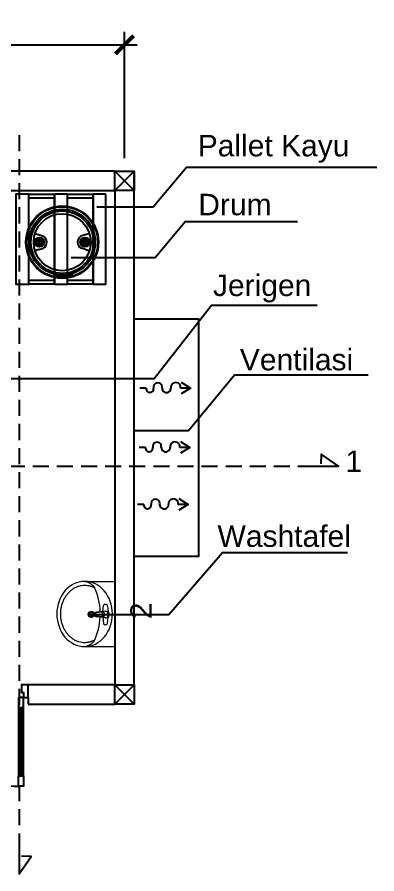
# Model space of a CAD drawing. Header units: millimetres. Extents: x 19989 to 114677, y -6335 to 49043.
# Drawn here: x 82449 to 85247, y -6194 to 477 of the extents above; entities that cross this region are included whole.
import ezdxf

# ---------------------------------------------------------------- set-up
doc = ezdxf.new("R2010")
doc.units = ezdxf.units.MM
doc.header["$MEASUREMENT"] = 0
doc.linetypes.add('( Hidden )', pattern=[0.375, 0.25, -0.125])
doc.linetypes.add('CENTER2', pattern=[1.125, 0.75, -0.125, 0.125, -0.125])
doc.layers.get('Defpoints').update_dxf_attribs({"lineweight": 0})
for name, color, linetype in [('A-DIM', 15, 'Continuous'), ('A-Door', 150, 'Continuous'), ('A-Glaz', 92, 'Continuous'), ('Edges', 7, 'Continuous')]:
    doc.layers.add(name, color=color, linetype=linetype)
doc.styles.add('ISO9', font='iso9.shx')
doc.styles.get("Standard").update_dxf_attribs({"font": 'arial.ttf'})
doc.dimstyles.new('DIM100', dxfattribs={"dimscale": 100, "dimtxt": 1, "dimasz": 1, "dimexe": 1, "dimexo": 1, "dimgap": 1, "dimtad": 1, "dimdec": 0, "dimzin": 0, "dimdsep": 46, "dimtxsty": 'ISO9', "dimblk1": 'TICK', "dimblk2": 'TICK', "dimsah": 1, "dimcen": 0.09, "dimclrd": 15, "dimclre": 15, "dimclrt": 1, "dimadec": 0, "dimazin": 0, "dimtfac": 1, "dimtdec": 0, "dimtofl": 0, "dimtmove": 2, "dimatfit": 3, "dimldrblk": 'TICK', "dimfxl": 1, "dimtolj": 1, "dimtzin": 0, "dimarcsym": 0})

# ---------------------------------------------------------------- blocks, each defined once
blk = doc.blocks.new('TICK')
at = {"color": 2}
blk.add_line((-1, 0), (1, 0), dxfattribs=at)
at = {"color": 2, "const_width": 0.3, "flags": 128}
blk.add_lwpolyline([(-0.707, -0.707), (0.707, 0.707)], dxfattribs=at)
blk = doc.blocks.new('*D13')
at = {"layer": 'A-DIM', "color": 15, "lineweight": -2, "transparency": 16777216}
for p, q in [((80283.6, -621.8), (80283.6, 361.4)), ((83283.6, -621.8), (83283.6, 361.4)), ((80383.6, 261.4), (83183.6, 261.4))]:
    blk.add_line(p, q, dxfattribs=at)
at = {"layer": 'Defpoints', "color": 0, "transparency": 16777216}
for p in [(83283.6, 261.4), (80283.6, -721.8), (83283.6, -721.8)]:
    blk.add_point(p, dxfattribs=at)
at = {"layer": 'A-DIM', "color": 15, "lineweight": -2, "transparency": 16777216, "xscale": 100, "yscale": 100, "zscale": 100, "rotation": 180}
blk.add_blockref('TICK', (80283.6, 261.4), dxfattribs=at)
at = {"layer": 'A-DIM', "color": 15, "lineweight": -2, "transparency": 16777216, "xscale": 100, "yscale": 100, "zscale": 100}
blk.add_blockref('TICK', (83283.6, 261.4), dxfattribs=at)
at = {"layer": 'A-DIM', "color": 1, "transparency": 16777216, "insert": (81783.6, 411.4), "char_height": 100, "attachment_point": 5, "style": 'ISO9'}
blk.add_mtext('\\A1;3000', dxfattribs=at)
blk = doc.blocks.new('A$C33FC0FF0')
at = {"lineweight": 5}
for p, q in [((0, 0.4507), (0.508, 0.4507)), ((0, 0.2159), (0, 0.4507)), ((0.508, 0.2159), (0.508, 0.4507)), ((0.1789, 0.3732), (0.1792, 0.3806)), ((0.2354, 0.3571), (0.1891, 0.3634)), ((0.1929, 0.3939), (0.2338, 0.3984)), ((0.2335, 0.3797), (0.2398, 0.3058)), ((0.2409, 0.3556), (0.2454, 0.3058)), ((0.2576, 0.3357), (0.2576, 0.2387)), ((0.2759, 0.3552), (0.2714, 0.3058)), ((0.2832, 0.3797), (0.277, 0.3058)), ((0.281, 0.3571), (0.3273, 0.3634)), ((0.3236, 0.3939), (0.2827, 0.3984)), ((0.3375, 0.3732), (0.3372, 0.3806)), ((0.2841, 0.267), (0.2315, 0.267)), ((0.2483, 0.2966), (0.2503, 0.2841)), ((0.2681, 0.2966), (0.2661, 0.2841))]:
    blk.add_line(p, q, dxfattribs=at)
for radius in [0.0238, 0.0218, 0.0168]:
    blk.add_circle((0.2574, 0.2676), radius, dxfattribs=at)
for centre, radius, start, end in [((0.2584, 0.3802), 0.0249, 351.54663, 188.45337), ((0.2328, 0.4098), 0.0115, 274.68096, 310.75251), ((0.2584, 0.3802), 0.0277, 49.17451, 130.75251), ((0.2584, 0.3802), 0.0219, 37.14189, 142.85811), ((0.284, 0.4098), 0.0115, 229.17451, 265.31904), ((0.2545, -0.1673), 0.5045, 91.75198, 114.66864), ((0.1903, 0.3749), 0.0115, 188.60956, 263.97132), ((0.1922, 0.381), 0.0129, 87.02469, 181.37616), ((0.2584, 0.3555), 0.0175, 352.53044, 188.64942), ((0.2427, 0.3589), 0.00379, 241.88716, 322.88594), ((0.26, 0.3772), 0.0251, 235.27917, 265.14883), ((0.2557, 0.3798), 0.0276, 274.57232, 303.01377), ((0.2737, 0.3589), 0.00379, 217.11406, 298.11284), ((0.2545, -0.1673), 0.5045, 65.33136, 87.44894), ((0.3242, 0.381), 0.0129, 358.62384, 92.97531), ((0.3261, 0.3749), 0.0115, 276.02868, 351.39044), ((0.136, 0.1886), 0.1379, 131.90607, 168.53046), ((0.2584, 0.3149), 0.0207, 206.0612, 333.9388), ((0.2584, 0.3132), 0.015, 209.69773, 330.30227), ((0.2582, 0.2909), 0.0104, 220.61316, 319.38684), ((0.373, 0.1886), 0.1379, 11.46972, 48.09393)]:
    blk.add_arc(centre, radius, start, end, dxfattribs=at)
at = {"lineweight": 5, "extrusion": (5.55112e-17, -3.33067e-16, -1)}
blk.add_ellipse((0.254, 0.2159), major_axis=(0.254, 0), ratio=0.850394, dxfattribs=at)
at = {"lineweight": 5}
blk.add_open_spline([(0.4566, 0.295), (0.4577, 0.2931), (0.4587, 0.2912), (0.4603, 0.2883), (0.4607, 0.2873), (0.4617, 0.2854), (0.4622, 0.2844), (0.4627, 0.2832), (0.4629, 0.283), (0.4633, 0.282), (0.4636, 0.2813), (0.4644, 0.2796), (0.4648, 0.2786), (0.4657, 0.2767), (0.4661, 0.2757), (0.4668, 0.2737), (0.4672, 0.2728), (0.468, 0.2708), (0.4683, 0.2698), (0.469, 0.2679), (0.4694, 0.2669), (0.4699, 0.2655), (0.47, 0.265), (0.4703, 0.264), (0.4705, 0.2635), (0.4708, 0.2625), (0.471, 0.262), (0.4713, 0.2611), (0.4714, 0.2606), (0.4715, 0.2601), (0.4716, 0.2601), (0.4717, 0.2596), (0.4718, 0.2591), (0.4721, 0.2582), (0.4722, 0.2577), (0.4725, 0.2567), (0.4726, 0.2562), (0.4729, 0.2552), (0.473, 0.2548), (0.4734, 0.2533), (0.4736, 0.2523), (0.4741, 0.2504), (0.4743, 0.2494), (0.4747, 0.2475), (0.4749, 0.2465), (0.4753, 0.2446), (0.4755, 0.2437), (0.4758, 0.2417), (0.476, 0.2408), (0.4763, 0.2389), (0.4764, 0.2379), (0.4767, 0.236), (0.4768, 0.2351), (0.477, 0.2332), (0.4771, 0.2322), (0.4774, 0.2294), (0.4776, 0.2275), (0.4778, 0.2238), (0.4779, 0.2219), (0.478, 0.2191), (0.478, 0.2182), (0.478, 0.2168), (0.478, 0.2163), (0.478, 0.2159), (0.478, 0.2017), (0.476, 0.1868), (0.4693, 0.1641), (0.4665, 0.1565), (0.4595, 0.1415), (0.4553, 0.134), (0.4493, 0.1249), (0.448, 0.1231), (0.4429, 0.1159), (0.4387, 0.1106), (0.4281, 0.0987), (0.4214, 0.0921), (0.4069, 0.0798), (0.3992, 0.0741), (0.3828, 0.0636), (0.3742, 0.0588), (0.3564, 0.0503), (0.3473, 0.0466), (0.3286, 0.0403), (0.319, 0.0377), (0.305, 0.0347), (0.3003, 0.0339), (0.2908, 0.0324), (0.2861, 0.0318), (0.2769, 0.0308), (0.2722, 0.0304), (0.2631, 0.03), (0.2587, 0.0299), (0.2539, 0.0299), (0.2538, 0.0299), (0.2491, 0.0299), (0.2448, 0.03), (0.2358, 0.0304), (0.2311, 0.0308), (0.2219, 0.0318), (0.2172, 0.0324), (0.2077, 0.0339), (0.203, 0.0347), (0.189, 0.0377), (0.1794, 0.0403), (0.1607, 0.0466), (0.1516, 0.0503), (0.1338, 0.0588), (0.1252, 0.0636), (0.1088, 0.0741), (0.1011, 0.0798), (0.0866, 0.0921), (0.0799, 0.0987), (0.0678, 0.1123), (0.0623, 0.1195), (0.0527, 0.134), (0.0485, 0.1415), (0.0415, 0.1565), (0.0387, 0.1641), (0.032, 0.1868), (0.03, 0.2017), (0.03, 0.2301), (0.032, 0.245), (0.0387, 0.2676), (0.0415, 0.2752), (0.0469, 0.2866), (0.0489, 0.2906), (0.051, 0.2944)], degree=3, knots=[2.909358, 2.909358, 2.909358, 2.909358, 3.057135, 3.057135, 3.131023, 3.131023, 3.204911, 3.204911, 3.223577, 3.223577, 3.278799, 3.278799, 3.352687, 3.352687, 3.426575, 3.426575, 3.500463, 3.500463, 3.574351, 3.574351, 3.64824, 3.64824, 3.685184, 3.685184, 3.722128, 3.722128, 3.759072, 3.759072, 3.796016, 3.796016, 3.796675, 3.796675, 3.83296, 3.83296, 3.869904, 3.869904, 3.906848, 3.906848, 3.943792, 3.943792, 4.01768, 4.01768, 4.091568, 4.091568, 4.165457, 4.165457, 4.239345, 4.239345, 4.313233, 4.313233, 4.387121, 4.387121, 4.461009, 4.461009, 4.534897, 4.534897, 4.682673, 4.682673, 4.83045, 4.83045, 4.904338, 4.904338, 4.942871, 4.942871, 4.942871, 5.090647, 5.090647, 5.164535, 5.164535, 5.238424, 5.238424, 5.257089, 5.257089, 5.312312, 5.312312, 5.3862, 5.3862, 5.460088, 5.460088, 5.533976, 5.533976, 5.607864, 5.607864, 5.681752, 5.681752, 5.718696, 5.718696, 5.755641, 5.755641, 5.792585, 5.792585, 5.829529, 5.829529, 5.830188, 5.830188, 5.866473, 5.866473, 5.903417, 5.903417, 5.940361, 5.940361, 5.977305, 5.977305, 6.051193, 6.051193, 6.125081, 6.125081, 6.198969, 6.198969, 6.272857, 6.272857, 6.346746, 6.346746, 6.420634, 6.420634, 6.494522, 6.494522, 6.56841, 6.56841, 6.716186, 6.716186, 6.863963, 6.863963, 6.937851, 6.937851, 6.976384, 6.976384, 6.976384, 6.976384], dxfattribs=at)
blk = doc.blocks.new('plasticwaterdrumplan')
at = {"layer": 'Edges'}
for p, q in [((19.15, 3.55), (22, 2.66)), ((37.52, 3.55), (34.66, 2.66)), ((19.8, 0.65), (19.83, 0.88)), ((19.83, 0.42), (19.8, 0.65)), ((19.83, 0.88), (19.88, 1)), ((19.88, 0.3), (19.83, 0.42)), ((19.88, 1), (20.09, 0.86)), ((19.88, 0.3), (20.09, 0.44)), ((20.09, 0.86), (20.13, 0.97)), ((20.13, 0.33), (20.09, 0.44)), ((20.13, 0.97), (20.23, 1.1)), ((20.23, 0.2), (20.13, 0.33)), ((20.23, 1.1), (20.36, 1.2)), ((20.36, 0.1), (20.23, 0.2)), ((20.33, 1.45), (20.45, 1.5)), ((20.33, 1.45), (20.47, 1.24)), ((20.33, -0.15), (20.47, 0.06)), ((20.36, 1.2), (20.47, 1.24)), ((20.47, 0.06), (20.36, 0.1)), ((20.45, 1.5), (20.68, 1.53)), ((20.68, 1.53), (20.91, 1.5)), ((20.68, 1.01), (20.77, 1)), ((21.03, 1.45), (20.89, 1.24)), ((20.89, 1.24), (21, 1.2)), ((21, 0.1), (20.89, 0.06)), ((21.03, -0.15), (20.89, 0.06)), ((20.91, 1.5), (21.03, 1.45)), ((21, 1.2), (21.13, 1.1)), ((21.13, 0.2), (21, 0.1)), ((21.13, 1.1), (21.23, 0.97)), ((21.23, 0.33), (21.13, 0.2)), ((21.23, 0.97), (21.27, 0.86)), ((21.27, 0.44), (21.23, 0.33)), ((21.48, 1), (21.27, 0.86)), ((21.48, 0.3), (21.27, 0.44)), ((21.48, 1), (21.53, 0.88)), ((21.53, 0.42), (21.48, 0.3)), ((21.53, 0.88), (21.56, 0.65)), ((21.56, 0.65), (21.53, 0.42)), ((35.13, 0.88), (35.1, 0.65)), ((35.1, 0.65), (35.13, 0.42)), ((35.19, 1), (35.13, 0.88)), ((35.13, 0.42), (35.19, 0.3)), ((35.19, 1), (35.39, 0.86)), ((35.19, 0.3), (35.39, 0.44)), ((35.44, 0.97), (35.39, 0.86)), ((35.39, 0.44), (35.44, 0.33)), ((35.54, 1.1), (35.44, 0.97)), ((35.44, 0.33), (35.54, 0.2)), ((35.67, 1.2), (35.54, 1.1)), ((35.54, 0.2), (35.67, 0.1)), ((35.76, 1.5), (35.63, 1.45)), ((35.63, 1.45), (35.78, 1.24)), ((35.63, -0.15), (35.78, 0.06)), ((35.78, 1.24), (35.67, 1.2)), ((35.67, 0.1), (35.78, 0.06)), ((35.99, 1.53), (35.76, 1.5)), ((35.99, 1.01), (35.89, 1)), ((36.22, 1.5), (35.99, 1.53)), ((36.34, 1.45), (36.2, 1.24)), ((36.3, 1.2), (36.2, 1.24)), ((36.2, 0.06), (36.3, 0.1)), ((36.34, -0.15), (36.2, 0.06)), ((36.34, 1.45), (36.22, 1.5)), ((36.44, 1.1), (36.3, 1.2)), ((36.3, 0.1), (36.44, 0.2)), ((36.54, 0.97), (36.44, 1.1)), ((36.44, 0.2), (36.54, 0.33)), ((36.58, 0.86), (36.54, 0.97)), ((36.54, 0.33), (36.58, 0.44)), ((36.79, 1), (36.58, 0.86)), ((36.79, 0.3), (36.58, 0.44)), ((36.84, 0.88), (36.79, 1)), ((36.79, 0.3), (36.84, 0.42)), ((36.87, 0.65), (36.84, 0.88)), ((36.84, 0.42), (36.87, 0.65)), ((20.41, -1.85), (19.15, -2.26)), ((20.45, -0.2), (20.33, -0.15)), ((20.41, -1.85), (22, -1.35)), ((20.68, -0.23), (20.45, -0.2)), ((20.91, -0.2), (20.68, -0.23)), ((21.03, -0.15), (20.91, -0.2)), ((36.26, -1.85), (34.66, -1.35)), ((35.63, -0.15), (35.76, -0.2)), ((35.76, -0.2), (35.99, -0.23)), ((35.99, -0.23), (36.22, -0.2)), ((36.22, -0.2), (36.34, -0.15)), ((36.26, -1.85), (37.52, -2.26)), ((25.72, -10.23), (26.59, -10.46)), ((25.73, -10.21), (26.78, -10.49)), ((26.36, -10.41), (26.54, -10.46)), ((26.36, -10.43), (26.53, -10.48)), ((26.54, -10.46), (26.53, -10.48)), ((26.54, -10.46), (26.59, -10.47)), ((26.59, -10.46), (26.6, -10.46)), ((26.6, -10.48), (26.59, -10.47)), ((26.62, -10.47), (26.6, -10.46)), ((26.6, -10.46), (26.75, -10.5)), ((26.61, -10.48), (26.6, -10.48)), ((26.61, -10.48), (26.61, -10.49)), ((26.62, -10.5), (26.61, -10.49)), ((26.63, -10.48), (26.62, -10.47)), ((26.62, -10.47), (26.62, -10.47)), ((26.63, -10.5), (26.62, -10.5)), ((26.64, -10.49), (26.63, -10.48)), ((26.63, -10.51), (26.63, -10.5)), ((26.64, -10.52), (26.63, -10.51)), ((26.65, -10.5), (26.64, -10.49)), ((26.64, -10.49), (26.64, -10.49)), ((26.64, -10.53), (26.64, -10.52)), ((26.64, -10.54), (26.64, -10.53)), ((26.64, -10.57), (26.65, -10.54)), ((26.65, -10.54), (26.64, -10.54)), ((26.64, -10.59), (26.64, -10.57)), ((26.65, -10.61), (26.64, -10.59)), ((26.65, -10.51), (26.65, -10.5)), ((26.66, -10.52), (26.65, -10.51)), ((26.65, -10.51), (26.65, -10.51)), ((26.65, -10.54), (26.67, -10.53)), ((26.66, -10.53), (26.65, -10.55)), ((26.65, -10.55), (26.65, -10.54)), ((26.65, -10.55), (26.65, -10.55)), ((26.66, -10.64), (26.65, -10.61)), ((26.66, -10.53), (26.66, -10.52)), ((26.67, -10.56), (26.66, -10.57)), ((26.66, -10.57), (26.66, -10.59)), ((26.66, -10.59), (26.66, -10.6)), ((26.66, -10.6), (26.67, -10.62)), ((26.68, -10.66), (26.66, -10.64)), ((26.67, -10.53), (26.69, -10.51)), ((26.68, -10.54), (26.67, -10.56)), ((26.67, -10.62), (26.69, -10.64)), ((26.7, -10.53), (26.68, -10.54)), ((26.7, -10.67), (26.68, -10.66)), ((26.69, -10.51), (26.72, -10.5)), ((26.7, -10.56), (26.69, -10.59)), ((26.69, -10.59), (26.7, -10.63)), ((26.69, -10.64), (26.71, -10.65)), ((26.72, -10.53), (26.7, -10.53)), ((26.72, -10.54), (26.7, -10.56)), ((26.7, -10.63), (26.72, -10.65)), ((26.73, -10.68), (26.7, -10.67)), ((26.71, -10.65), (26.73, -10.66)), ((26.72, -10.5), (26.75, -10.5)), ((26.74, -10.52), (26.72, -10.53)), ((26.75, -10.53), (26.72, -10.54)), ((26.72, -10.65), (26.77, -10.66)), ((26.73, -10.66), (26.76, -10.67)), ((26.75, -10.69), (26.73, -10.68)), ((26.77, -10.53), (26.74, -10.52)), ((26.75, -10.5), (26.77, -10.5)), ((26.75, -10.5), (26.77, -10.51)), ((26.78, -10.54), (26.75, -10.53)), ((26.78, -10.69), (26.75, -10.69)), ((26.76, -10.67), (26.77, -10.66)), ((26.77, -10.5), (26.8, -10.51)), ((26.8, -10.51), (26.77, -10.51)), ((26.79, -10.54), (26.77, -10.53)), ((26.77, -10.66), (26.81, -10.68)), ((26.78, -10.49), (27.01, -10.56)), ((26.78, -10.49), (26.8, -10.51)), ((26.78, -10.54), (26.8, -10.55)), ((26.81, -10.68), (26.78, -10.69)), ((26.81, -10.55), (26.79, -10.54)), ((26.8, -10.51), (26.82, -10.53)), ((26.81, -10.55), (26.8, -10.55)), ((26.81, -10.55), (26.81, -10.55)), ((26.81, -10.55), (26.85, -10.56)), ((26.81, -10.68), (26.81, -10.68)), ((26.81, -10.68), (26.93, -10.71)), ((26.82, -10.53), (26.84, -10.55)), ((26.84, -10.55), (26.85, -10.56)), ((26.85, -10.56), (27.07, -10.63)), ((26.9, -10.77), (26.89, -10.83)), ((26.89, -10.83), (26.9, -10.77)), ((26.89, -10.83), (26.9, -10.88)), ((26.9, -10.88), (26.89, -10.83)), ((26.89, -10.83), (26.89, -10.83)), ((26.9, -10.83), (26.89, -10.83)), ((26.93, -10.72), (26.9, -10.77)), ((26.9, -10.77), (26.93, -10.72)), ((26.9, -10.77), (26.91, -10.77)), ((26.9, -10.83), (26.91, -10.77)), ((26.9, -10.77), (26.9, -10.77)), ((26.9, -10.83), (26.91, -10.78)), ((26.91, -10.88), (26.9, -10.83)), ((26.9, -10.88), (26.9, -10.83)), ((26.9, -10.83), (26.9, -10.83)), ((26.9, -10.88), (26.91, -10.93)), ((26.91, -10.88), (26.9, -10.88)), ((26.9, -10.88), (26.9, -10.88)), ((26.9, -10.88), (26.9, -10.88)), ((26.92, -10.93), (26.9, -10.88)), ((26.92, -10.93), (26.9, -10.88)), ((26.91, -10.78), (26.93, -10.73)), ((26.91, -10.77), (26.93, -10.73)), ((26.91, -10.77), (26.91, -10.78)), ((26.91, -10.83), (26.92, -10.78)), ((26.92, -10.78), (26.91, -10.83)), ((26.91, -10.83), (26.92, -10.88)), ((26.91, -10.88), (26.91, -10.83)), ((26.93, -10.93), (26.91, -10.88)), ((26.92, -10.93), (26.91, -10.88)), ((26.91, -10.93), (26.95, -10.98)), ((26.92, -10.93), (26.91, -10.93)), ((26.92, -10.78), (26.94, -10.73)), ((26.94, -10.73), (26.92, -10.78)), ((26.92, -10.88), (26.93, -10.93)), ((26.92, -10.93), (26.92, -10.93)), ((26.92, -10.93), (26.92, -10.93)), ((26.95, -10.98), (26.92, -10.93)), ((26.95, -10.97), (26.92, -10.93)), ((26.95, -10.98), (26.92, -10.93)), ((26.93, -10.71), (26.93, -10.72)), ((26.93, -10.72), (26.94, -10.71)), ((26.94, -10.71), (26.93, -10.71)), ((26.93, -10.73), (26.94, -10.72)), ((26.93, -10.73), (26.94, -10.72)), ((26.93, -10.73), (26.93, -10.72)), ((26.93, -10.72), (26.93, -10.72)), ((26.93, -10.73), (26.93, -10.73)), ((26.93, -10.93), (26.96, -10.97)), ((26.96, -10.97), (26.93, -10.93)), ((26.94, -10.72), (26.94, -10.71)), ((26.95, -10.72), (26.94, -10.73)), ((26.94, -10.73), (26.95, -10.72)), ((26.95, -10.72), (26.94, -10.72)), ((26.94, -10.72), (26.94, -10.72)), ((27.05, -10.75), (26.95, -10.72)), ((26.95, -10.72), (26.95, -10.72)), ((26.99, -11.01), (26.95, -10.97)), ((26.95, -10.98), (26.95, -10.97)), ((26.95, -10.98), (26.99, -11.02)), ((26.99, -11.01), (26.95, -10.98)), ((26.99, -11.01), (26.95, -10.98)), ((26.95, -10.98), (26.95, -10.98)), ((26.95, -10.98), (26.95, -10.98)), ((26.96, -10.97), (27, -11)), ((27, -11), (26.96, -10.97)), ((26.99, -11.01), (26.99, -11.01)), ((26.99, -11.01), (26.99, -11.01)), ((26.99, -11.01), (26.99, -11.02)), ((27.04, -11.03), (26.99, -11.01)), ((27.04, -11.03), (26.99, -11.01)), ((27.04, -11.04), (26.99, -11.01)), ((26.99, -11.02), (27.04, -11.04)), ((27.02, -10.78), (27, -10.85)), ((27, -10.85), (27.02, -10.91)), ((27, -11), (27.04, -11.02)), ((27.04, -11.03), (27, -11)), ((27.05, -10.75), (27.02, -10.78)), ((27.02, -10.91), (27.07, -10.96)), ((27.04, -11.02), (27.32, -11.11)), ((27.32, -11.13), (27.04, -11.03)), ((27.32, -11.12), (27.04, -11.03)), ((27.32, -11.12), (27.04, -11.03)), ((27.31, -11.13), (27.04, -11.04)), ((27.04, -11.04), (27.04, -11.04)), ((27.31, -11.13), (27.04, -11.04)), ((27.26, -10.81), (27.05, -10.75)), ((27.07, -10.63), (27.11, -10.63)), ((27.08, -10.63), (27.07, -10.63)), ((27.07, -10.96), (27.13, -10.98)), ((27.08, -10.63), (27.11, -10.63)), ((27.09, -10.64), (27.08, -10.63)), ((27.09, -10.64), (27.11, -10.63)), ((27.1, -10.64), (27.09, -10.64)), ((27.1, -10.64), (27.11, -10.64)), ((27.11, -10.64), (27.1, -10.64)), ((27.17, -10.64), (27.11, -10.63)), ((27.11, -10.63), (27.11, -10.63)), ((27.11, -10.63), (27.11, -10.63)), ((27.11, -10.63), (27.17, -10.64)), ((27.11, -10.63), (27.17, -10.64)), ((27.11, -10.64), (27.11, -10.63)), ((27.11, -10.64), (27.11, -10.64)), ((27.11, -10.64), (27.17, -10.65)), ((27.11, -10.64), (27.17, -10.65)), ((27.15, -10.65), (27.11, -10.64)), ((27.13, -10.98), (27.2, -10.96)), ((27.17, -10.66), (27.15, -10.65)), ((28.04, -10.93), (27.15, -10.65)), ((27.44, -10.69), (27.17, -10.64)), ((27.44, -10.68), (27.17, -10.64)), ((27.44, -10.68), (27.17, -10.64)), ((27.43, -10.7), (27.17, -10.65)), ((27.44, -10.69), (27.17, -10.65)), ((27.17, -10.66), (27.43, -10.7)), ((27.2, -10.96), (27.25, -10.91)), ((27.25, -10.91), (27.27, -10.85)), ((27.27, -10.85), (27.26, -10.81)), ((28, -11.04), (27.26, -10.81)), ((27.31, -11.13), (27.6, -11.21)), ((27.6, -11.2), (27.31, -11.13)), ((27.32, -11.11), (27.6, -11.19)), ((27.6, -11.19), (27.32, -11.12)), ((27.6, -11.2), (27.32, -11.12)), ((27.6, -11.2), (27.32, -11.13)), ((27.43, -10.7), (27.7, -10.74)), ((27.7, -10.73), (27.43, -10.7)), ((27.44, -10.68), (27.71, -10.72)), ((27.71, -10.72), (27.44, -10.68)), ((27.71, -10.73), (27.44, -10.69)), ((27.71, -10.72), (27.44, -10.69)), ((27.6, -11.19), (27.89, -11.24)), ((27.88, -11.25), (27.6, -11.19)), ((27.88, -11.25), (27.6, -11.2)), ((27.88, -11.25), (27.6, -11.2)), ((27.88, -11.26), (27.6, -11.2)), ((27.88, -11.26), (27.6, -11.21)), ((27.98, -10.76), (27.7, -10.73)), ((27.7, -10.74), (27.98, -10.76)), ((27.71, -10.72), (27.98, -10.74)), ((27.98, -10.75), (27.71, -10.72)), ((27.98, -10.75), (27.71, -10.72)), ((27.98, -10.75), (27.71, -10.73)), ((28.17, -11.28), (27.88, -11.25)), ((28.17, -11.29), (27.88, -11.25)), ((28.17, -11.28), (27.88, -11.25)), ((28.17, -11.29), (27.88, -11.26)), ((28.17, -11.29), (27.88, -11.26)), ((27.89, -11.24), (28.17, -11.27)), ((28.25, -10.76), (27.98, -10.74)), ((28.25, -10.77), (27.98, -10.75)), ((28.25, -10.77), (27.98, -10.75)), ((28.25, -10.76), (27.98, -10.75)), ((28.25, -10.78), (27.98, -10.76)), ((27.98, -10.76), (28.25, -10.78)), ((28.04, -11.11), (28, -11.04)), ((28.01, -11.04), (28, -11.04)), ((28.01, -11.04), (28.04, -11.1)), ((28.02, -11.05), (28.01, -11.04)), ((28.02, -11.05), (28.04, -11.1)), ((28.02, -11.05), (28.05, -11.09)), ((28.02, -11.05), (28.02, -11.05)), ((28.03, -11.05), (28.02, -11.05)), ((28.05, -11.09), (28.03, -11.05)), ((28.03, -11.05), (28.05, -11.09)), ((28.03, -11.05), (28.05, -11.09)), ((28.03, -11.05), (28.03, -11.05)), ((28.03, -11.05), (28.03, -11.05)), ((28.03, -11.05), (28.07, -11.06)), ((28.04, -10.93), (28.09, -10.9)), ((28.05, -10.93), (28.04, -10.93)), ((28.05, -11.09), (28.04, -11.1)), ((28.04, -11.1), (28.04, -11.1)), ((28.04, -11.1), (28.13, -11.12)), ((28.04, -11.1), (28.12, -11.12)), ((28.13, -11.13), (28.04, -11.11)), ((28.1, -10.9), (28.05, -10.93)), ((28.1, -10.91), (28.05, -10.93)), ((28.05, -10.93), (28.05, -10.93)), ((28.06, -10.93), (28.05, -10.93)), ((28.12, -11.11), (28.05, -11.09)), ((28.05, -11.09), (28.05, -11.09)), ((28.05, -11.09), (28.05, -11.09)), ((28.05, -11.09), (28.12, -11.12)), ((28.05, -11.09), (28.12, -11.11)), ((28.1, -10.91), (28.06, -10.93)), ((28.1, -10.91), (28.06, -10.94)), ((28.06, -10.94), (28.1, -10.92)), ((28.06, -10.94), (28.06, -10.93)), ((28.06, -10.94), (28.11, -10.95)), ((28.06, -10.94), (28.06, -10.94)), ((28.08, -11.07), (28.07, -11.06)), ((28.08, -11.07), (28.09, -11.07)), ((28.09, -10.9), (28.18, -10.92)), ((28.09, -11.07), (28.1, -11.07)), ((28.09, -11.07), (28.09, -11.07)), ((28.09, -11.07), (28.09, -11.07)), ((28.18, -10.92), (28.1, -10.9)), ((28.1, -10.91), (28.1, -10.9)), ((28.18, -10.93), (28.1, -10.91)), ((28.17, -10.93), (28.1, -10.91)), ((28.1, -10.91), (28.1, -10.91)), ((28.17, -10.93), (28.1, -10.91)), ((28.1, -10.91), (28.1, -10.91)), ((28.1, -10.92), (28.1, -10.91)), ((28.1, -10.92), (28.17, -10.94)), ((28.1, -11.07), (28.1, -11.07)), ((28.1, -11.07), (28.1, -11.07)), ((28.11, -11.07), (28.1, -11.07)), ((28.11, -10.95), (28.11, -10.95)), ((28.11, -10.95), (28.11, -10.95)), ((28.14, -10.96), (28.11, -10.95)), ((28.11, -10.95), (28.11, -10.95)), ((28.11, -10.95), (28.11, -10.95)), ((28.11, -11.07), (28.14, -11.07)), ((28.19, -11.07), (28.12, -11.11)), ((28.12, -11.11), (28.19, -11.07)), ((28.12, -11.12), (28.2, -11.08)), ((28.12, -11.12), (28.19, -11.08)), ((28.12, -11.12), (28.12, -11.11)), ((28.12, -11.11), (28.12, -11.11)), ((28.13, -11.12), (28.12, -11.12)), ((28.12, -11.12), (28.12, -11.12)), ((28.13, -11.12), (28.2, -11.08)), ((28.2, -11.09), (28.13, -11.13)), ((28.17, -10.99), (28.14, -10.96)), ((28.14, -11.07), (28.16, -11.05)), ((28.16, -11.05), (28.17, -11.02)), ((28.18, -10.93), (28.17, -10.93)), ((28.17, -10.93), (28.17, -10.93)), ((28.17, -10.93), (28.17, -10.94)), ((28.21, -11), (28.17, -10.93)), ((28.21, -11), (28.17, -10.93)), ((28.17, -10.94), (28.21, -11)), ((28.17, -11.02), (28.17, -10.99)), ((28.17, -11.27), (28.46, -11.29)), ((28.46, -11.29), (28.17, -11.28)), ((28.46, -11.3), (28.17, -11.28)), ((28.17, -11.29), (28.46, -11.31)), ((28.46, -11.3), (28.17, -11.29)), ((28.46, -11.3), (28.17, -11.29)), ((28.18, -10.92), (28.18, -10.93)), ((28.22, -11), (28.18, -10.92)), ((28.18, -10.92), (28.23, -11)), ((28.22, -11), (28.18, -10.93)), ((28.21, -11), (28.19, -11.07)), ((28.19, -11.08), (28.21, -11)), ((28.19, -11.07), (28.21, -11)), ((28.19, -11.08), (28.19, -11.07)), ((28.19, -11.07), (28.19, -11.07)), ((28.2, -11.08), (28.19, -11.08)), ((28.23, -11), (28.2, -11.09)), ((28.2, -11.08), (28.22, -11)), ((28.2, -11.08), (28.22, -11)), ((28.2, -11.08), (28.2, -11.08)), ((28.21, -11), (28.22, -11)), ((28.21, -11), (28.21, -11)), ((28.21, -11), (28.21, -11)), ((28.22, -11), (28.22, -11)), ((28.25, -10.76), (28.52, -10.77)), ((28.52, -10.77), (28.25, -10.76)), ((28.52, -10.78), (28.25, -10.77)), ((28.52, -10.78), (28.25, -10.77)), ((28.25, -10.78), (28.52, -10.79)), ((28.52, -10.79), (28.25, -10.78)), ((28.43, -10.93), (29.05, -10.92)), ((28.44, -11.17), (28.43, -10.93)), ((28.43, -10.93), (28.44, -10.94)), ((29.04, -10.93), (28.44, -10.94)), ((29.04, -10.93), (28.44, -10.94)), ((28.44, -10.94), (28.44, -11.16)), ((28.44, -10.94), (28.45, -11.16)), ((28.44, -10.94), (28.45, -10.95)), ((28.44, -10.94), (28.44, -10.94)), ((29.04, -11.15), (28.44, -11.16)), ((28.44, -11.16), (28.44, -11.17)), ((28.45, -11.16), (28.44, -11.16)), ((28.44, -11.17), (29.05, -11.16)), ((28.45, -10.95), (29.03, -10.94)), ((29.03, -10.94), (28.45, -10.95)), ((29.03, -10.94), (28.45, -10.95)), ((28.46, -11.15), (28.45, -10.95)), ((28.45, -10.95), (28.45, -11.15)), ((28.45, -10.95), (28.45, -10.95)), ((28.45, -10.95), (28.45, -10.95)), ((28.45, -10.95), (28.45, -11.15)), ((29.03, -11.14), (28.45, -11.15)), ((28.45, -11.15), (28.45, -11.15)), ((28.45, -11.15), (28.45, -11.16)), ((28.46, -11.15), (28.45, -11.15)), ((29.04, -11.15), (28.45, -11.16)), ((29.03, -11.15), (28.45, -11.15)), ((29.03, -11.14), (28.46, -11.15)), ((28.46, -11.29), (28.75, -11.28)), ((28.75, -11.29), (28.46, -11.29)), ((28.75, -11.29), (28.46, -11.3)), ((28.76, -11.29), (28.46, -11.3)), ((28.76, -11.3), (28.46, -11.3)), ((28.76, -11.3), (28.46, -11.31)), ((28.52, -10.77), (28.79, -10.77)), ((28.79, -10.77), (28.52, -10.77)), ((28.79, -10.78), (28.52, -10.78)), ((28.79, -10.78), (28.52, -10.78)), ((28.52, -10.79), (28.79, -10.79)), ((28.79, -10.79), (28.52, -10.79)), ((28.75, -11.28), (29.04, -11.25)), ((29.04, -11.26), (28.75, -11.29)), ((29.04, -11.26), (28.75, -11.29)), ((29.05, -11.27), (28.76, -11.3)), ((29.05, -11.27), (28.76, -11.29)), ((29.05, -11.27), (28.76, -11.3)), ((29.06, -10.76), (28.79, -10.77)), ((29.06, -10.76), (28.79, -10.77)), ((29.06, -10.77), (28.79, -10.78)), ((29.06, -10.77), (28.79, -10.78)), ((29.06, -10.78), (28.79, -10.79)), ((28.79, -10.79), (29.06, -10.78)), ((29.03, -10.94), (29.04, -10.93)), ((29.03, -10.94), (29.03, -11.14)), ((29.03, -11.15), (29.03, -10.94)), ((29.03, -11.14), (29.03, -10.94)), ((29.03, -10.94), (29.03, -10.94)), ((29.03, -10.94), (29.03, -10.94)), ((29.03, -11.15), (29.03, -11.14)), ((29.03, -11.14), (29.03, -11.14)), ((29.04, -11.15), (29.03, -11.15)), ((29.04, -10.93), (29.05, -10.92)), ((29.04, -11.15), (29.04, -10.93)), ((29.04, -11.15), (29.04, -10.93)), ((29.04, -10.93), (29.04, -10.93)), ((29.05, -11.16), (29.04, -11.15)), ((29.04, -11.15), (29.04, -11.15)), ((29.04, -11.25), (29.33, -11.21)), ((29.33, -11.21), (29.04, -11.26)), ((29.33, -11.22), (29.04, -11.26)), ((29.05, -10.92), (29.05, -11.16)), ((29.33, -11.22), (29.05, -11.27)), ((29.33, -11.22), (29.05, -11.27)), ((29.05, -11.27), (29.33, -11.23)), ((29.06, -10.76), (29.33, -10.74)), ((29.33, -10.75), (29.06, -10.77)), ((29.33, -10.75), (29.06, -10.76)), ((29.06, -10.78), (29.33, -10.76)), ((29.33, -10.76), (29.06, -10.78)), ((29.33, -10.76), (29.06, -10.77)), ((29.81, -10.63), (29.33, -10.75)), ((29.8, -10.63), (29.33, -10.75)), ((29.8, -10.63), (29.33, -10.74)), ((29.81, -10.64), (29.33, -10.75)), ((29.33, -10.75), (29.33, -10.74)), ((29.33, -10.75), (29.33, -10.75)), ((29.33, -10.75), (29.33, -10.75)), ((29.33, -10.75), (29.34, -10.76)), ((29.33, -10.75), (29.33, -10.76)), ((29.33, -10.76), (29.33, -10.76)), ((29.33, -10.76), (29.34, -10.76)), ((29.33, -10.77), (29.34, -10.76)), ((29.33, -10.76), (29.33, -10.76)), ((29.33, -10.76), (29.33, -10.76)), ((29.33, -10.76), (29.34, -10.76)), ((29.33, -10.76), (29.33, -10.76)), ((29.33, -10.76), (29.33, -10.77)), ((29.33, -10.76), (29.33, -10.76)), ((29.83, -11.05), (29.33, -11.22)), ((29.33, -11.21), (29.83, -11.05)), ((29.83, -11.06), (29.33, -11.22)), ((29.83, -11.06), (29.33, -11.22)), ((29.84, -11.06), (29.33, -11.23)), ((29.84, -11.07), (29.33, -11.23)), ((29.33, -11.21), (29.33, -11.21)), ((29.33, -11.21), (29.33, -11.21)), ((29.33, -11.21), (29.33, -11.21)), ((29.33, -11.21), (29.33, -11.21)), ((29.33, -11.21), (29.33, -11.21)), ((29.33, -11.21), (29.33, -11.21)), ((29.33, -11.21), (29.33, -11.21)), ((29.33, -11.21), (29.33, -11.22)), ((29.33, -11.22), (29.33, -11.23)), ((29.33, -11.22), (29.33, -11.22)), ((29.33, -11.22), (29.33, -11.22)), ((29.33, -11.22), (29.33, -11.22)), ((29.33, -11.22), (29.33, -11.22)), ((29.33, -11.23), (29.33, -11.23)), ((29.81, -10.64), (29.34, -10.76)), ((29.34, -10.76), (29.81, -10.65)), ((29.34, -10.76), (29.34, -10.76)), ((30.28, -10.5), (29.8, -10.63)), ((30.28, -10.5), (29.8, -10.63)), ((30.28, -10.51), (29.81, -10.63)), ((30.28, -10.51), (29.81, -10.64)), ((30.29, -10.51), (29.81, -10.64)), ((29.81, -10.65), (30.29, -10.52)), ((30.32, -10.87), (29.83, -11.05)), ((29.83, -11.05), (30.32, -10.87)), ((30.32, -10.88), (29.83, -11.06)), ((30.33, -10.88), (29.83, -11.06)), ((30.33, -10.88), (29.84, -11.07)), ((30.33, -10.88), (29.84, -11.06)), ((30.76, -10.36), (30.28, -10.5)), ((30.76, -10.37), (30.28, -10.51)), ((30.76, -10.37), (30.28, -10.5)), ((30.76, -10.37), (30.28, -10.51)), ((30.29, -10.52), (30.76, -10.38)), ((30.76, -10.38), (30.29, -10.51)), ((30.32, -10.87), (30.8, -10.67)), ((30.8, -10.67), (30.32, -10.87)), ((30.8, -10.68), (30.32, -10.88)), ((30.81, -10.68), (30.33, -10.88)), ((30.81, -10.68), (30.33, -10.88)), ((30.33, -10.88), (30.81, -10.69)), ((30.76, -10.36), (31.23, -10.22)), ((30.76, -10.38), (31.3, -10.22)), ((31.23, -10.22), (30.76, -10.37)), ((31.23, -10.22), (30.76, -10.37)), ((31.24, -10.23), (30.76, -10.38)), ((31.23, -10.23), (30.76, -10.37)), ((30.8, -10.67), (31.26, -10.46)), ((31.27, -10.46), (30.8, -10.67)), ((31.27, -10.46), (30.8, -10.68)), ((31.28, -10.47), (30.81, -10.69)), ((31.27, -10.47), (30.81, -10.68)), ((31.28, -10.47), (30.81, -10.68)), ((31.26, -10.21), (31.23, -10.22)), ((31.26, -10.21), (31.23, -10.22)), ((31.27, -10.21), (31.23, -10.22)), ((31.27, -10.22), (31.23, -10.23)), ((31.27, -10.22), (31.24, -10.23)), ((31.26, -10.21), (31.3, -10.2)), ((31.3, -10.2), (31.26, -10.21)), ((31.26, -10.46), (31.33, -10.42)), ((31.3, -10.2), (31.27, -10.21)), ((31.3, -10.21), (31.27, -10.22)), ((31.3, -10.21), (31.27, -10.22)), ((31.3, -10.44), (31.27, -10.46)), ((31.31, -10.45), (31.27, -10.46)), ((31.31, -10.45), (31.27, -10.47)), ((31.31, -10.45), (31.28, -10.47)), ((31.31, -10.45), (31.28, -10.47)), ((31.3, -10.2), (31.33, -10.19)), ((31.33, -10.19), (31.3, -10.2)), ((31.33, -10.19), (31.3, -10.2)), ((31.34, -10.2), (31.3, -10.21)), ((31.33, -10.2), (31.3, -10.21)), ((31.3, -10.22), (31.34, -10.21)), ((31.34, -10.43), (31.3, -10.44)), ((31.34, -10.43), (31.31, -10.45)), ((31.35, -10.43), (31.31, -10.45)), ((31.35, -10.43), (31.31, -10.45)), ((31.31, -10.45), (31.35, -10.44)), ((31.36, -10.18), (31.33, -10.19)), ((31.37, -10.18), (31.33, -10.19)), ((31.37, -10.18), (31.33, -10.19)), ((31.37, -10.19), (31.33, -10.2)), ((31.33, -10.42), (31.4, -10.39)), ((31.34, -10.21), (31.4, -10.19)), ((31.37, -10.19), (31.34, -10.2)), ((31.38, -10.41), (31.34, -10.43)), ((31.37, -10.41), (31.34, -10.43)), ((31.38, -10.41), (31.35, -10.43)), ((31.35, -10.44), (31.39, -10.42)), ((31.38, -10.42), (31.35, -10.43)), ((31.4, -10.17), (31.36, -10.18)), ((31.4, -10.17), (31.37, -10.18)), ((31.4, -10.18), (31.37, -10.19)), ((31.4, -10.18), (31.37, -10.18)), ((31.4, -10.18), (31.37, -10.19)), ((31.41, -10.39), (31.37, -10.41)), ((31.41, -10.39), (31.38, -10.41)), ((31.42, -10.4), (31.38, -10.42)), ((31.42, -10.4), (31.38, -10.41)), ((31.42, -10.4), (31.39, -10.42)), ((31.4, -10.17), (31.43, -10.16)), ((31.43, -10.16), (31.4, -10.17)), ((31.44, -10.17), (31.4, -10.18)), ((31.43, -10.17), (31.4, -10.18)), ((31.43, -10.17), (31.4, -10.18)), ((31.4, -10.19), (31.44, -10.18)), ((31.4, -10.39), (31.44, -10.37)), ((31.45, -10.37), (31.41, -10.39)), ((31.44, -10.37), (31.41, -10.39)), ((31.42, -10.4), (31.46, -10.38)), ((31.45, -10.38), (31.42, -10.4)), ((31.45, -10.38), (31.42, -10.4)), ((31.47, -10.15), (31.43, -10.16)), ((31.47, -10.15), (31.43, -10.16)), ((31.47, -10.16), (31.43, -10.17)), ((31.47, -10.16), (31.43, -10.17)), ((31.44, -10.18), (31.5, -10.16)), ((31.47, -10.17), (31.44, -10.17)), ((31.44, -10.37), (31.51, -10.33)), ((31.48, -10.35), (31.44, -10.37)), ((31.48, -10.36), (31.45, -10.37)), ((31.49, -10.36), (31.45, -10.38)), ((31.49, -10.36), (31.45, -10.38)), ((31.46, -10.38), (31.49, -10.36)), ((31.5, -10.14), (31.47, -10.15)), ((31.5, -10.15), (31.47, -10.16)), ((31.5, -10.15), (31.47, -10.15)), ((31.5, -10.15), (31.47, -10.16)), ((31.5, -10.16), (31.47, -10.17)), ((31.51, -10.33), (31.48, -10.35)), ((31.52, -10.34), (31.48, -10.36)), ((31.53, -10.34), (31.49, -10.36)), ((31.52, -10.34), (31.49, -10.36)), ((31.52, -10.34), (31.49, -10.36)), ((31.5, -10.14), (31.53, -10.13)), ((31.54, -10.14), (31.5, -10.15)), ((31.54, -10.14), (31.5, -10.15)), ((31.53, -10.14), (31.5, -10.15)), ((31.5, -10.16), (31.54, -10.15)), ((31.54, -10.15), (31.5, -10.16)), ((31.51, -10.33), (31.54, -10.31)), ((31.55, -10.32), (31.51, -10.33)), ((31.56, -10.32), (31.52, -10.34)), ((31.55, -10.32), (31.52, -10.34)), ((31.56, -10.32), (31.52, -10.34)), ((31.57, -10.13), (31.53, -10.13)), ((31.57, -10.13), (31.53, -10.14)), ((31.56, -10.33), (31.53, -10.34)), ((31.57, -10.13), (31.54, -10.14)), ((31.57, -10.14), (31.54, -10.15)), ((31.57, -10.14), (31.54, -10.14)), ((31.54, -10.15), (31.59, -10.14)), ((31.54, -10.31), (31.61, -10.27)), ((31.59, -10.3), (31.55, -10.32)), ((31.58, -10.3), (31.55, -10.32)), ((31.59, -10.3), (31.56, -10.32)), ((31.59, -10.3), (31.56, -10.32)), ((31.56, -10.33), (31.6, -10.31)), ((31.6, -10.12), (31.57, -10.13)), ((31.6, -10.12), (31.57, -10.13)), ((31.6, -10.13), (31.57, -10.14)), ((31.6, -10.13), (31.57, -10.13)), ((31.59, -10.14), (31.57, -10.14)), ((31.61, -10.28), (31.58, -10.3)), ((31.6, -10.13), (31.59, -10.14)), ((31.59, -10.14), (31.6, -10.14)), ((31.61, -10.14), (31.59, -10.14)), ((31.59, -10.14), (31.59, -10.14)), ((31.62, -10.28), (31.59, -10.3)), ((31.62, -10.28), (31.59, -10.3)), ((31.63, -10.29), (31.59, -10.3)), ((31.6, -10.12), (31.63, -10.13)), ((31.63, -10.13), (31.6, -10.12)), ((31.6, -10.12), (31.6, -10.12)), ((31.62, -10.13), (31.6, -10.12)), ((31.6, -10.12), (31.6, -10.13)), ((31.62, -10.13), (31.6, -10.13)), ((31.62, -10.13), (31.6, -10.13)), ((31.6, -10.13), (31.6, -10.13)), ((31.6, -10.14), (31.62, -10.15)), ((31.63, -10.29), (31.6, -10.31)), ((31.63, -10.15), (31.61, -10.14)), ((31.61, -10.27), (31.66, -10.24)), ((31.65, -10.26), (31.61, -10.28)), ((31.64, -10.14), (31.62, -10.13)), ((31.64, -10.14), (31.62, -10.13)), ((31.62, -10.13), (31.62, -10.13)), ((31.65, -10.14), (31.62, -10.13)), ((31.62, -10.13), (31.62, -10.13)), ((31.62, -10.13), (31.63, -10.13)), ((31.62, -10.15), (31.64, -10.16)), ((31.65, -10.26), (31.62, -10.28)), ((31.66, -10.26), (31.62, -10.28)), ((31.65, -10.13), (31.63, -10.13)), ((31.63, -10.13), (31.63, -10.13)), ((31.65, -10.14), (31.63, -10.13)), ((31.65, -10.16), (31.63, -10.15)), ((31.66, -10.27), (31.63, -10.29)), ((31.66, -10.27), (31.63, -10.29)), ((31.66, -10.15), (31.64, -10.14)), ((31.65, -10.14), (31.64, -10.14)), ((31.64, -10.14), (31.64, -10.14)), ((31.65, -10.15), (31.64, -10.14)), ((31.64, -10.16), (31.65, -10.17)), ((31.67, -10.15), (31.65, -10.13)), ((31.65, -10.14), (31.65, -10.13)), ((31.67, -10.15), (31.65, -10.14)), ((31.67, -10.15), (31.65, -10.14)), ((31.65, -10.14), (31.65, -10.14)), ((31.67, -10.17), (31.65, -10.15)), ((31.66, -10.15), (31.65, -10.15)), ((31.66, -10.17), (31.65, -10.16)), ((31.65, -10.17), (31.66, -10.19)), ((31.67, -10.24), (31.65, -10.26)), ((31.68, -10.24), (31.65, -10.26)), ((31.67, -10.15), (31.66, -10.15)), ((31.68, -10.16), (31.66, -10.15)), ((31.67, -10.18), (31.66, -10.17)), ((31.66, -10.19), (31.67, -10.2)), ((31.67, -10.23), (31.66, -10.24)), ((31.66, -10.24), (31.67, -10.24)), ((31.66, -10.27), (31.7, -10.25)), ((31.69, -10.25), (31.66, -10.26)), ((31.69, -10.25), (31.66, -10.27)), ((31.7, -10.25), (31.66, -10.27)), ((31.67, -10.15), (31.69, -10.16)), ((31.67, -10.15), (31.67, -10.15)), ((31.68, -10.16), (31.67, -10.15)), ((31.67, -10.15), (31.67, -10.15)), ((31.68, -10.16), (31.67, -10.15)), ((31.67, -10.17), (31.68, -10.16)), ((31.68, -10.18), (31.67, -10.17)), ((31.68, -10.2), (31.67, -10.18)), ((31.67, -10.2), (31.67, -10.22)), ((31.67, -10.22), (31.67, -10.23)), ((31.67, -10.24), (31.68, -10.23)), ((31.67, -10.24), (31.68, -10.24)), ((31.68, -10.16), (31.69, -10.16)), ((31.7, -10.18), (31.68, -10.16)), ((31.68, -10.16), (31.68, -10.16)), ((31.68, -10.16), (31.68, -10.16)), ((31.69, -10.18), (31.68, -10.16)), ((31.69, -10.18), (31.68, -10.16)), ((31.69, -10.2), (31.68, -10.18)), ((31.69, -10.18), (31.68, -10.18)), ((31.68, -10.21), (31.68, -10.2)), ((31.68, -10.23), (31.68, -10.21)), ((31.68, -10.24), (31.69, -10.23)), ((31.68, -10.24), (31.69, -10.25)), ((31.7, -10.17), (31.69, -10.16)), ((31.69, -10.19), (31.69, -10.18)), ((31.7, -10.19), (31.69, -10.18)), ((31.69, -10.18), (31.69, -10.18)), ((31.7, -10.18), (31.69, -10.18)), ((31.7, -10.19), (31.69, -10.19)), ((31.7, -10.21), (31.69, -10.19)), ((31.69, -10.19), (31.69, -10.2)), ((31.69, -10.21), (31.69, -10.2)), ((31.7, -10.21), (31.69, -10.21)), ((31.69, -10.23), (31.69, -10.21)), ((31.69, -10.23), (31.7, -10.21)), ((31.69, -10.25), (31.7, -10.23)), ((31.69, -10.25), (31.69, -10.23)), ((31.69, -10.23), (31.7, -10.23)), ((31.69, -10.23), (31.69, -10.23)), ((31.69, -10.25), (31.7, -10.25)), ((31.69, -10.25), (31.69, -10.25)), ((31.7, -10.19), (31.7, -10.17)), ((31.7, -10.18), (31.7, -10.17)), ((31.7, -10.19), (31.7, -10.18)), ((31.7, -10.19), (31.71, -10.21)), ((31.7, -10.19), (31.7, -10.19)), ((31.7, -10.21), (31.7, -10.19)), ((31.7, -10.21), (31.7, -10.19)), ((31.7, -10.19), (31.7, -10.19)), ((31.71, -10.21), (31.7, -10.23)), ((31.7, -10.21), (31.71, -10.21)), ((31.7, -10.23), (31.7, -10.21)), ((31.7, -10.21), (31.7, -10.21)), ((31.7, -10.21), (31.7, -10.21)), ((31.7, -10.23), (31.7, -10.21)), ((31.7, -10.25), (31.7, -10.23)), ((31.7, -10.23), (31.7, -10.23)), ((31.7, -10.25), (31.7, -10.23)), ((31.7, -10.23), (31.7, -10.23)), ((31.7, -10.25), (31.7, -10.25))]:
    blk.add_line(p, q, dxfattribs=at)
for centre, radius in [((28.33, 0.65), 12.22), ((28.33, 0.65), 12), ((28.33, 0.65), 11.16), ((28.33, 0.65), 10.55), ((28.33, 0.65), 9.63), ((20.68, 0.65), 1.55), ((20.68, 0.65), 1.39), ((20.68, 0.65), 1.33), ((20.68, 0.65), 1.2), ((20.68, 0.65), 0.36), ((35.99, 0.65), 1.55), ((35.99, 0.65), 1.39), ((35.99, 0.65), 1.33), ((35.99, 0.65), 1.2), ((35.99, 0.65), 0.36)]:
    blk.add_circle(centre, radius, dxfattribs=at)
for centre, start, end in [((20.85, 0.65), 299.8169, 60.1831), ((35.81, 0.65), 119.8169, 240.1831)]:
    blk.add_arc(centre, 2.31, start, end, dxfattribs=at)

msp = doc.modelspace()

# ---------------------------------------------------------------- linework, layer by layer
msp.add_line((82533.6, -4821.8), (82533.6, -4871.8))
at = {"color": 251, "linetype": '( Hidden )', "ltscale": 500, "true_color": 0x636466}
for points in [[(82465.2, -441.1), (82465.2, -5972.1)], [(79195.7, -3018.7), (84726.8, -3018.7)]]:
    msp.add_lwpolyline(points, dxfattribs=at)
for points in [[(80358.6, -871.8), (83208.6, -871.8), (83208.6, -721.8), (80358.6, -721.8), (80358.6, -871.8)], [(83069.5, -1000.4), (83505.9, -1000.4), (83766.6, -691.4), (85246.5, -691.4)], [(82539.3, -901.8), (82439.3, -901.8), (82439.3, -1601.8), (82539.3, -1601.8), (82539.3, -901.8)], [(82539.3, -1601.8), (82539.3, -901.8)], [(82739.3, -931.8), (82539.3, -931.8), (82539.3, -901.8), (82739.3, -901.8), (82739.3, -931.8)], [(82739.3, -1601.8), (82739.3, -901.8)], [(82839.3, -901.8), (82739.3, -901.8), (82739.3, -1601.8), (82839.3, -1601.8), (82839.3, -901.8)], [(82839.3, -1601.8), (82839.3, -901.8)], [(83039.3, -931.8), (82839.3, -931.8), (82839.3, -901.8), (83039.3, -901.8), (83039.3, -931.8)], [(83039.3, -1601.8), (83039.3, -901.8)], [(83139.3, -901.8), (83039.3, -901.8), (83039.3, -1601.8), (83139.3, -1601.8), (83139.3, -901.8)], [(83139.3, -1601.8), (83139.3, -901.8)], [(83208.6, -871.8), (83208.6, -4721.8), (83358.6, -4721.8), (83358.6, -871.8), (83208.6, -871.8)], [(82869.5, -1393.7), (83522.4, -1393.7), (83754.9, -1114.5), (84628.8, -1114.5)], [(82739.3, -1601.8), (82539.3, -1601.8), (82539.3, -1571.8), (82739.3, -1571.8), (82739.3, -1601.8)], [(83039.3, -1601.8), (82839.3, -1601.8), (82839.3, -1571.8), (83039.3, -1571.8), (83039.3, -1601.8)], [(80834, -2336.7), (82861.6, -2336.7), (83513.9, -2336.7), (83961.4, -1765.4), (84781.3, -1765.4)], [(83358.6, -2796.8), (83358.6, -1871.8), (83858.6, -1871.8), (83858.6, -3721.8), (83358.6, -3721.8), (83358.6, -2796.8)], [(83358.6, -2741.9), (83781.7, -2741.9), (84140.1, -2308.9), (85178.4, -2308.9)], [(83725, -2365.2), (83797, -2411), (83725, -2456.7)], [(83452.9, -2411), (83403, -2411)], [(83797, -2411), (83720.1, -2411)], [(83718.8, -2827.5), (83790.7, -2873.3), (83718.8, -2919.1)], [(83446.7, -2873.3), (83396.8, -2873.3)], [(83790.7, -2873.3), (83713.9, -2873.3)], [(83434.2, -3316.9), (83384.3, -3316.9)], [(83778.2, -3316.9), (83701.4, -3316.9)], [(83706.3, -3271.1), (83778.2, -3316.9), (83706.3, -3362.7)], [(83025.4, -4173.8), (83627.6, -4173.8), (84044.8, -3692.9), (85019, -3692.9)], [(82533.6, -4871.8), (83208.6, -4871.8), (83208.6, -4721.8), (82483.6, -4721.8)]]:
    msp.add_lwpolyline(points)
at = {"color": 5}
for points in [[(83208.6, -721.8), (83358.6, -721.8), (83358.6, -871.8), (83208.6, -871.8), (83208.6, -721.8)], [(83208.6, -871.8), (83358.6, -721.8)], [(83208.6, -721.8), (83358.6, -871.8)], [(83208.6, -4721.8), (83358.6, -4721.8), (83358.6, -4871.8), (83208.6, -4871.8), (83208.6, -4721.8)], [(83208.6, -4871.8), (83358.6, -4721.8)], [(83208.6, -4721.8), (83358.6, -4871.8)]]:
    msp.add_lwpolyline(points, dxfattribs=at)
at = {"linetype": 'CENTER2'}
msp.add_lwpolyline([(83358.6, -871.8), (83358.6, -721.8)], dxfattribs=at)
at = {"color": 251, "true_color": 0x636466}
for points in [[(84714.7, -3018.7), (84948.9, -3018.7), (84880, -2973.6), (84812.4, -2925.1), (84811.3, -3001.3)], [(82465.2, -5960), (82465.2, -6194.2), (82510.3, -6125.3), (82558.7, -6057.7), (82482.5, -6056.6)]]:
    msp.add_lwpolyline(points, dxfattribs=at)
for centre, radius, start, end in [((83543.1, -2403.9), 33.4, 347.78093, 192.21907), ((83682.7, -2405.8), 37.8, 352.13463, 187.86537), ((83481.7, -2415.6), 29.2, 170.74428, 9.25572), ((83610.5, -2411.4), 34.8, 179.32574, 0.67426), ((83536.9, -2866.2), 33.4, 347.78093, 192.21907), ((83676.4, -2868.1), 37.8, 352.13463, 187.86537), ((83475.4, -2878), 29.2, 170.74428, 9.25572), ((83604.3, -2873.7), 34.8, 179.32574, 0.67426), ((83462.9, -3321.6), 29.2, 170.74428, 9.25572), ((83524.3, -3309.8), 33.4, 347.78093, 192.21907), ((83591.8, -3317.3), 34.8, 179.32574, 0.67426), ((83663.9, -3311.7), 37.8, 352.13463, 187.86537)]:
    msp.add_arc(centre, radius, start, end)
at = {"layer": 'A-Door'}
for points in [[(82498.6, -4821.8), (82533.6, -4821.8), (82533.6, -4721.8), (82483.6, -4721.8), (82483.6, -4771.8), (82483.6, -4781.8), (82498.6, -4781.8)], [(82458.6, -4821.8), (82458.6, -4901.8), (82498.6, -4901.8), (82498.6, -4821.8)], [(82458.6, -4901.8), (82458.6, -5431.8), (82498.6, -5431.8), (82498.6, -4901.8)], [(82458.6, -5511.8), (82458.6, -5431.8), (82498.6, -5431.8), (82498.6, -5511.8)]]:
    msp.add_lwpolyline(points, close=True, dxfattribs=at)
msp.add_arc((82455.8, -4838.8), 673, 178.55619, 270.23427, dxfattribs=at)
at = {"layer": 'A-Glaz'}
msp.add_lwpolyline([(82468.6, -4901.8), (82468.6, -5431.8), (82488.6, -5431.8), (82488.6, -4901.8)], close=True, dxfattribs=at)

# ---------------------------------------------------------------- block references
at = {"xscale": 23.05147426977291, "yscale": 23.05147426977291, "zscale": 23.05147426977291}
msp.add_blockref('plasticwaterdrumplan', (82146.3, -1290.6), dxfattribs=at)
at = {"color": 7, "xscale": 1000, "yscale": 1000, "zscale": 1000, "rotation": 270.0000000000487}
msp.add_blockref('A$C33FC0FF0', (82757.8, -3916.4), dxfattribs=at)

# ---------------------------------------------------------------- texts
at = {"color": 4}
for s, height, p in [('Pallet Kayu', 166.946, (83853.7, -607)), ('Drum ', 166.95, (83857.7, -1065.7)), ('Jerigen', 166.95, (83971.9, -1694.9)), ('Ventilasi', 166.95, (84181, -2273.2)), ('Washtafel', 166.95, (84007.6, -3648))]:
    msp.add_text(s, height=height, dxfattribs=at).set_placement(p)
at = {"color": 251, "true_color": 0x636466}
msp.add_text('1', height=166.9, dxfattribs=at).set_placement((85001.4, -3064.5))
msp.add_text('2', height=166.9, rotation=90, dxfattribs=at).set_placement((83495.9, -4210.6))

# ---------------------------------------------------------------- dimensions: what is measured, and where the dimension line sits
at = {"layer": 'A-DIM'}
dim = msp.add_linear_dim(base=(83283.6, 261.4), p1=(80283.6, -721.8), p2=(83283.6, -721.8), dimstyle='DIM100', dxfattribs=at)
dim.commit()
dim.dimension.update_dxf_attribs({"geometry": '*D13', "text_midpoint": (81783.6, 411.4)})

doc.saveas('drawing.dxf')
